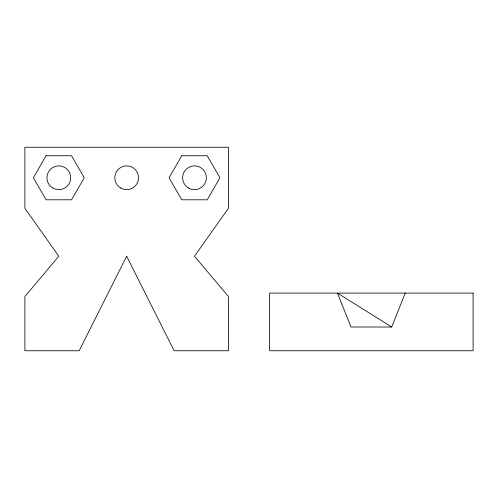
<?xml version="1.0" encoding="UTF-8"?>
<svg xmlns="http://www.w3.org/2000/svg" width="498" height="498" viewBox="0 0 498 498"><rect width="100%" height="100%" fill="white"/><g stroke="black" fill="none" stroke-linecap="round" stroke-linejoin="round"><path stroke-width="0.75" d="M391.696 327.012L337.42 293.098L350.99 327.012L391.696 327.012L405.26 293.098M126.66 256.233L79.17 350.76L24.9 350.76L24.9 296.484L58.82 256.233L24.9 208.295L24.9 147.24L228.414 147.24L228.414 208.295L194.5 256.233L228.414 296.484L228.414 350.76L174.144 350.76L126.66 256.233M46.102 155.737L33.378 177.767L46.102 199.798L71.538 199.798L84.262 177.767L71.538 155.737L46.102 155.737M181.776 155.737L169.059 177.767L181.776 199.798L207.218 199.798L219.935 177.767L207.218 155.737L181.776 155.737M473.1 293.098L269.586 293.098L269.586 350.76L473.1 350.76L473.1 293.098M52.881 188.051A11.871 11.871 0 0 0 70.691 177.767A11.871 11.871 0 0 0 52.881 167.49A11.871 11.871 0 0 0 52.881 188.051M188.561 188.051A11.871 11.871 0 0 0 206.371 177.767A11.871 11.871 0 0 0 188.561 167.49A11.871 11.871 0 0 0 188.561 188.051M120.721 188.051A11.871 11.871 0 0 0 138.531 177.767A11.871 11.871 0 0 0 120.721 167.49A11.871 11.871 0 0 0 120.721 188.051"/></g></svg>
